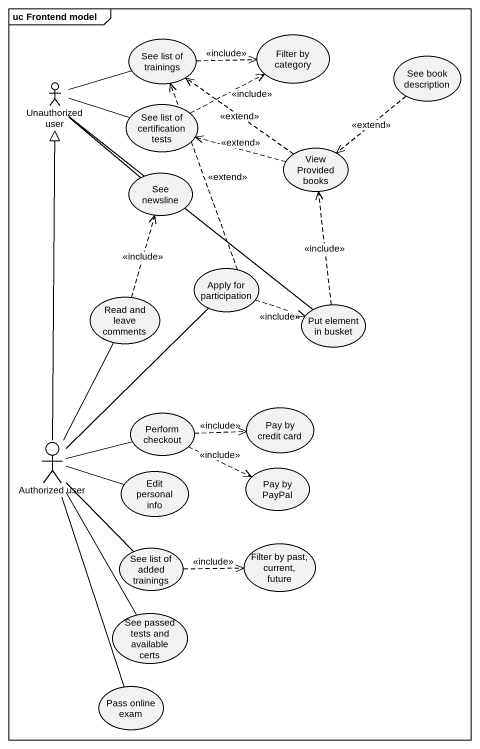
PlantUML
@startuml
mainframe uc Frontend model
usecase "See list of trainings" as See_list_of_trainings
usecase "Filter by category" as Filter_by_category
actor "Unauthorized user" as Unauthorized_user
usecase "See book description" as See_book_description
usecase "See list of certification tests" as See_list_of_certification
usecase "View Provided books" as View_Provided_books
usecase "See newsline" as See_newsline
usecase "Apply for participation" as Apply_for_participation
usecase "Read and leave comments" as Read_and_leave_comments
usecase "Put element in busket" as Put_element_in_busket
usecase "Perform checkout" as Perform_checkout
usecase "Pay by credit card" as Pay_by_credit_card
actor "Authorized user" as Authorized_user
usecase "Edit personal info" as Edit_personal_info
usecase "Pay by PayPal" as Pay_by_PayPal
usecase "See list of added trainings" as See_list_of_added_trainings
usecase "Filter by past, current, future" as Filter_by_past_current
usecase "See passed tests and available certs" as See_passed_tests_and
usecase "Pass online exam" as Pass_online_exam
See_list_of_trainings .right.> Filter_by_category : <<include>>
Unauthorized_user -right- See_list_of_trainings
Unauthorized_user -right- See_list_of_certification
Unauthorized_user -- See_newsline
Unauthorized_user -- Put_element_in_busket
See_book_description ..> View_Provided_books : <<extend>>
See_list_of_certification .right.> Filter_by_category : <<include>>
View_Provided_books .up.> See_list_of_trainings : <<extend>>
View_Provided_books .left.> See_list_of_certification : <<extend>>
Apply_for_participation .up.> See_list_of_trainings : <<extend>>
Apply_for_participation .right.> Put_element_in_busket : <<include>>
Read_and_leave_comments .up.> See_newsline : <<include>>
Put_element_in_busket .up.> View_Provided_books : <<include>>
Perform_checkout .right.> Pay_by_credit_card : <<include>>
Perform_checkout .right.> Pay_by_PayPal : <<include>>
Authorized_user -up-|> Unauthorized_user
Authorized_user -up- Apply_for_participation
Authorized_user -up- Read_and_leave_comments
Authorized_user -right- Perform_checkout
Authorized_user -right- Edit_personal_info
Authorized_user -- See_list_of_added_trainings
Authorized_user -- See_passed_tests_and
Authorized_user -- Pass_online_exam
See_list_of_added_trainings .right.> Filter_by_past_current : <<include>>
@enduml
